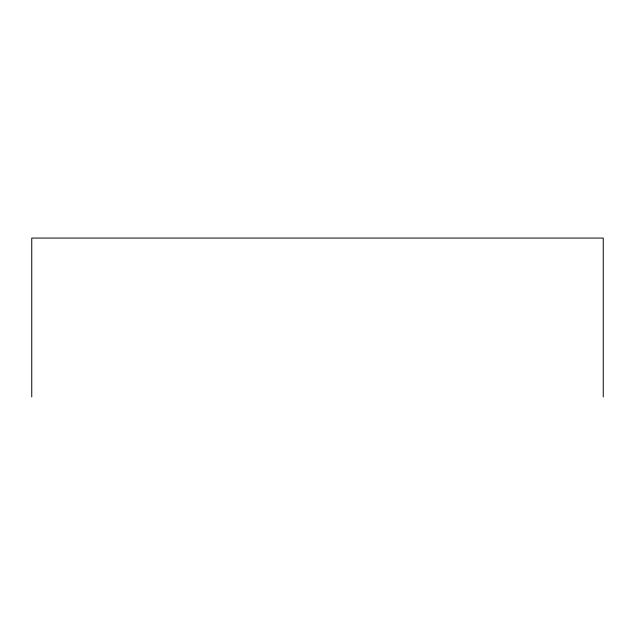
<?xml version="1.0" encoding="UTF-8"?>
<svg xmlns="http://www.w3.org/2000/svg" width="635" height="635" viewBox="0 0 635 635"><rect width="100%" height="100%" fill="white"/><g stroke="black" fill="none" stroke-linecap="round" stroke-linejoin="round"><path stroke-width="0.95" d="M603.25 396.931L603.25 238.069L31.75 238.069L31.75 396.931"/></g></svg>
